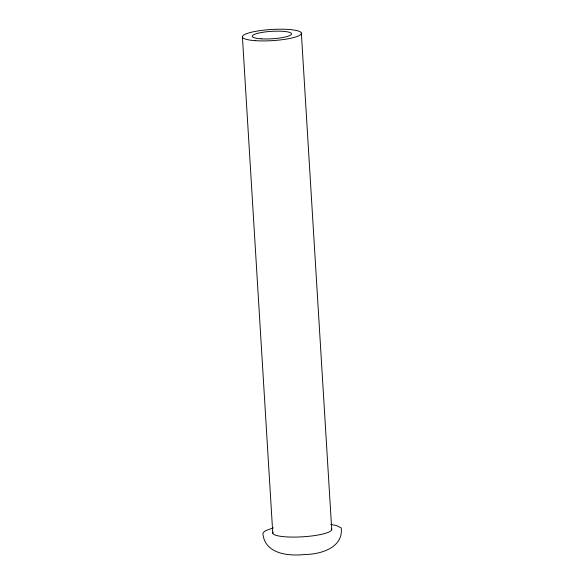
<?xml version="1.0" encoding="UTF-8"?>
<svg xmlns="http://www.w3.org/2000/svg" width="584" height="584" viewBox="0 0 584 584"><rect width="100%" height="100%" fill="white"/><g stroke="black" fill="none" stroke-linecap="round" stroke-linejoin="round"><path stroke-width="0.88" d="M273.392 527.856L265.574 530.688L263.18 532.644L262.902 533.601C264.793 554.179 288.992 556.34 305.089 554.464C320.726 554.391 343.509 547.58 341.231 527.951L336.588 525.571L330.741 524.403M301.359 33.054L331.705 529.221M242.426 37.069L272.772 533.236M331.398 528.659A29.558 5.592 -3.5 0 1 302.118 536.835A29.558 5.592 -3.5 0 1 273.122 532.053M255.719 40.697A29.558 5.592 -3.5 0 0 301.351 33.638A29.558 5.592 -3.5 0 0 258.61 30.842A29.558 5.592 -3.5 0 0 255.719 40.697M261.114 38.814A19.703 3.723 -3.5 0 0 291.533 34.113A19.703 3.723 -3.5 0 0 263.034 32.251A19.703 3.723 -3.5 0 0 261.114 38.814"/></g></svg>
